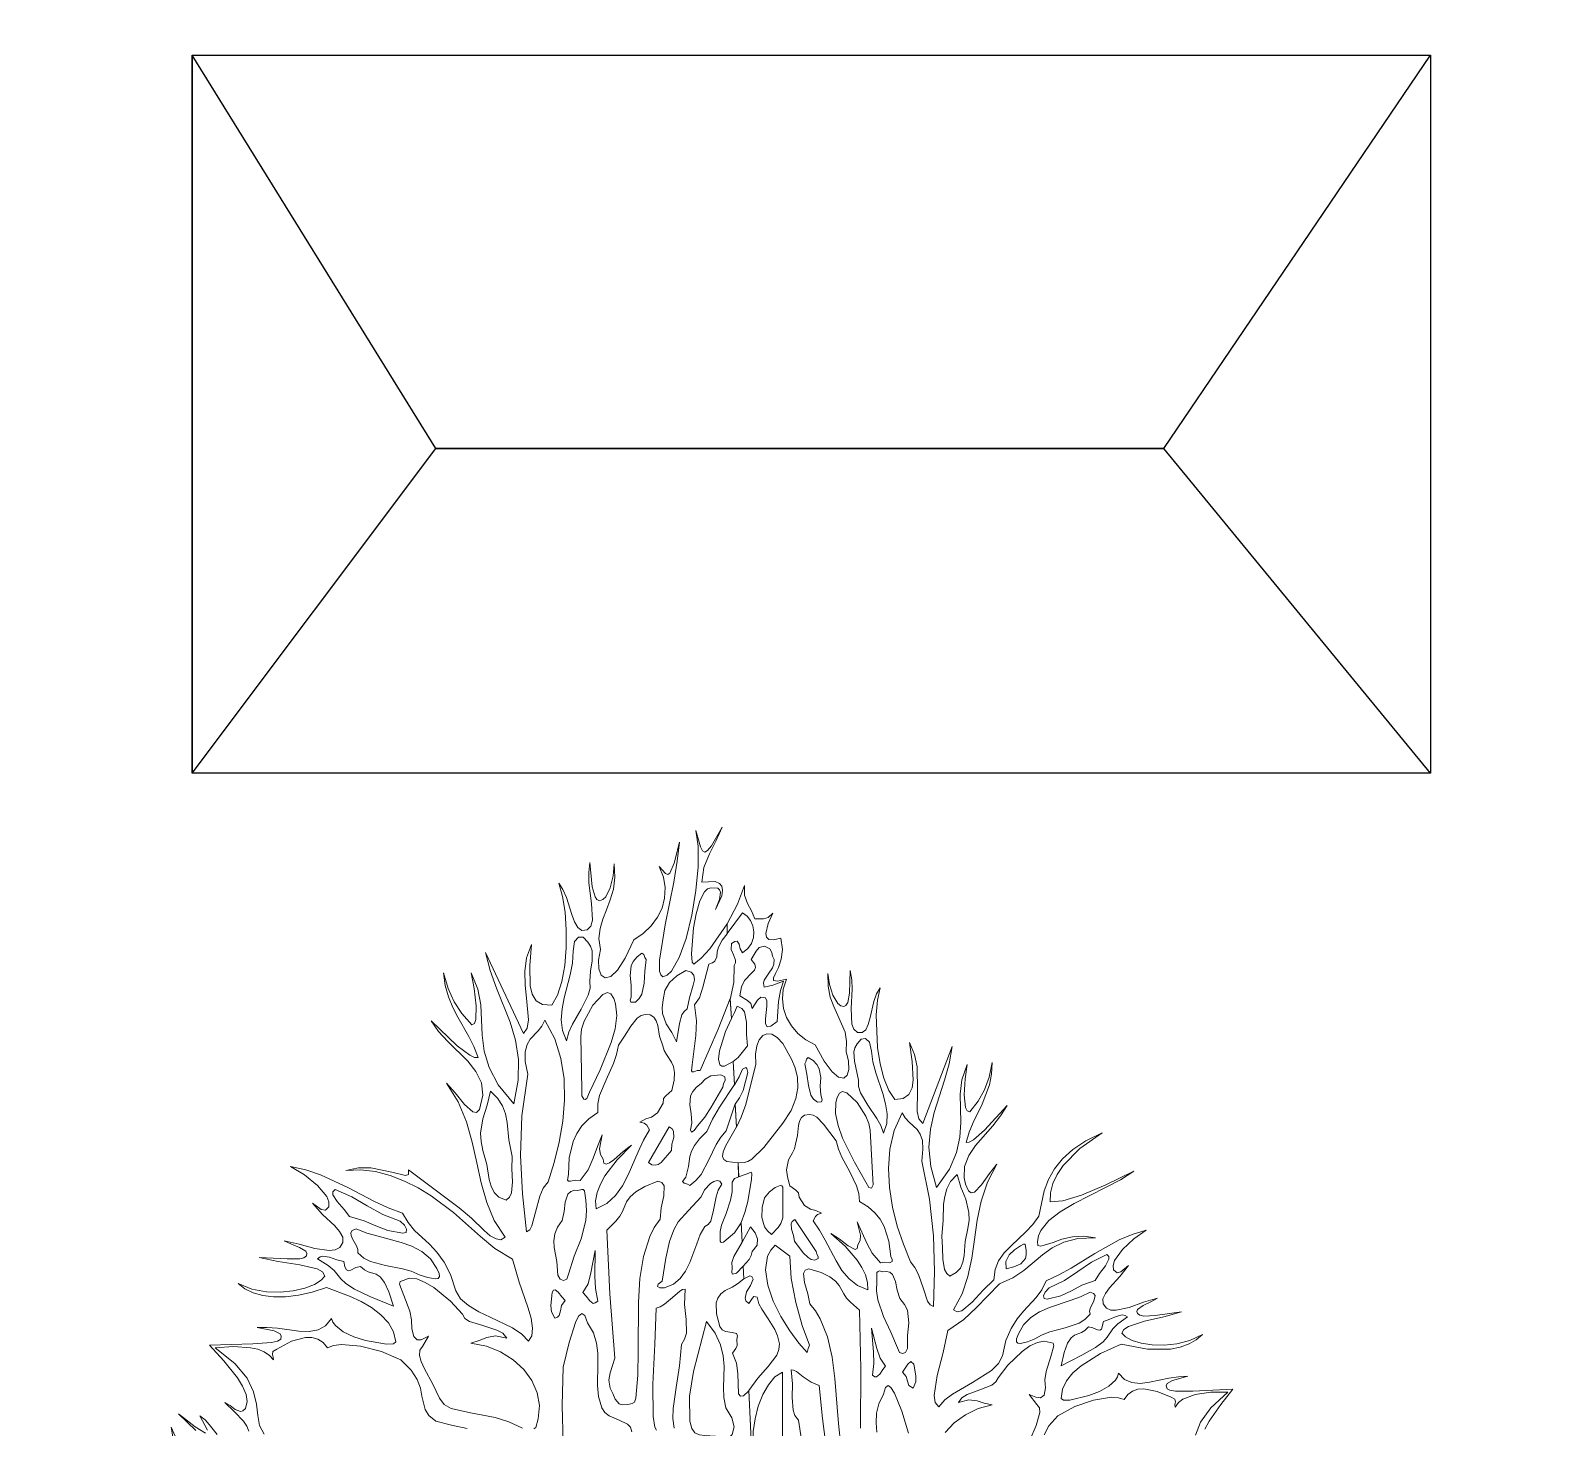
# Model space of a CAD drawing. Header units: inches. Extents: x -340059099 to 1458168, y 1119167 to 1294232938.
# Drawn here: x 468895.7 to 469243, y 2617127.1 to 2617446.2 of the extents above; entities that cross this region are included whole.
import ezdxf

# ---------------------------------------------------------------- set-up
doc = ezdxf.new("R2010")
doc.units = ezdxf.units.IN
doc.header["$MEASUREMENT"] = 0
doc.layers.add('Text', color=7, linetype='Continuous')
doc.layers.add('TREE', color=3, linetype='Continuous', lineweight=15)

# ---------------------------------------------------------------- blocks, each defined once
blk = doc.blocks.new('tree2')
at = {"layer": 'TREE'}
for points in [[(5207.2322, 5947.9351), (5207.2258, 5948.0727), (5207.2184, 5948.0656), (5207.2144, 5948.0653), (5207.2113, 5948.0684), (5207.2104, 5948.0967), (5207.2088, 5948.1109), (5207.203, 5948.1248), (5207.2076, 5948.1312), (5207.2095, 5948.1355), (5207.2091, 5948.1439), (5207.2101, 5948.1491), (5207.2088, 5948.1522), (5207.2024, 5948.1537), (5207.1934, 5948.1549), (5207.1888, 5948.1574), (5207.1854, 5948.162), (5207.1808, 5948.1796), (5207.1805, 5948.1947), (5207.1827, 5948.2014), (5207.187, 5948.2073), (5207.1931, 5948.2122), (5207.2024, 5948.2165), (5207.2101, 5948.2215), (5207.2187, 5948.2282), (5207.2178, 5948.2461), (5207.2088, 5948.2362), (5207.2033, 5948.235), (5207.2021, 5948.2372), (5207.2027, 5948.2436), (5207.2021, 5948.251), (5207.2051, 5948.2593), (5207.2165, 5948.2793), (5207.215, 5948.3061), (5207.2058, 5948.2923), (5207.1941, 5948.2824), (5207.1904, 5948.2793), (5207.1873, 5948.2787), (5207.1857, 5948.2806), (5207.1861, 5948.2849), (5207.1861, 5948.2941), (5207.1876, 5948.3028), (5207.1941, 5948.3191), (5207.2005, 5948.3379), (5207.2024, 5948.3493), (5207.2024, 5948.3628), (5207.2061, 5948.368), (5207.2119, 5948.3702), (5207.211, 5948.3896), (5207.195, 5948.3914), (5207.191, 5948.3942), (5207.1891, 5948.3985), (5207.19, 5948.405), (5207.1937, 5948.4136), (5207.2085, 5948.4395), (5207.207, 5948.4718), (5207.1941, 5948.4339), (5207.1867, 5948.4253), (5207.1805, 5948.4151), (5207.17, 5948.3939), (5207.1593, 5948.3736), (5207.1522, 5948.365), (5207.1439, 5948.3582), (5207.1405, 5948.36), (5207.1359, 5948.3613), (5207.1337, 5948.3637), (5207.138, 5948.3696), (5207.142, 5948.3844), (5207.1439, 5948.3982), (5207.146, 5948.4059), (5207.15, 5948.4139), (5207.1571, 5948.4229), (5207.1676, 5948.4333), (5207.1753, 5948.4503), (5207.1851, 5948.4672), (5207.2061, 5948.4986), (5207.2042, 5948.5306), (5207.1919, 5948.5242), (5207.1882, 5948.5242), (5207.1854, 5948.526), (5207.1836, 5948.5337), (5207.1851, 5948.5454), (5207.1934, 5948.5725), (5207.2015, 5948.5904), (5207.1999, 5948.6184), (5207.1833, 5948.5756), (5207.158, 5948.518), (5207.154, 5948.518), (5207.1494, 5948.5162), (5207.1472, 5948.5162), (5207.146, 5948.5174), (5207.1469, 5948.5257), (5207.1519, 5948.5667), (5207.1531, 5948.5873), (5207.1503, 5948.6092), (5207.1571, 5948.6193), (5207.1617, 5948.6341), (5207.1703, 5948.6661), (5207.1753, 5948.6677), (5207.1787, 5948.6701), (5207.1814, 5948.676), (5207.1817, 5948.6831), (5207.1836, 5948.6895), (5207.1888, 5948.6991), (5207.1959, 5948.7083), (5207.1956, 5948.7222), (5207.1716, 5948.6871), (5207.1596, 5948.6741), (5207.1491, 5948.6658), (5207.1469, 5948.6689), (5207.146, 5948.6803), (5207.1488, 5948.7163), (5207.1525, 5948.736), (5207.1577, 5948.7539), (5207.1642, 5948.7665), (5207.1682, 5948.7705), (5207.1728, 5948.772), (5207.1827, 5948.7717), (5207.1851, 5948.7693), (5207.1864, 5948.7659), (5207.1848, 5948.7557), (5207.1796, 5948.7419), (5207.1882, 5948.761), (5207.1894, 5948.7684), (5207.1882, 5948.7742), (5207.1848, 5948.7782), (5207.179, 5948.7807), (5207.1605, 5948.7798), (5207.1633, 5948.8004), (5207.171, 5948.8192), (5207.1802, 5948.8379), (5207.1888, 5948.8567), (5207.1737, 5948.8306), (5207.1685, 5948.8241), (5207.1648, 5948.8216), (5207.1614, 5948.8235), (5207.1586, 5948.829), (5207.1519, 5948.8518), (5207.1553, 5948.8302), (5207.1553, 5948.8013), (5207.1522, 5948.7684), (5207.1466, 5948.7342), (5207.1386, 5948.7018), (5207.1291, 5948.675), (5207.118, 5948.656), (5207.1122, 5948.6504), (5207.1063, 5948.6483), (5207.1035, 5948.651), (5207.1017, 5948.656), (5207.1017, 5948.6717), (5207.1094, 5948.7206), (5207.1214, 5948.7801), (5207.1263, 5948.8093), (5207.1294, 5948.8355), (5207.1217, 5948.8065), (5207.1158, 5948.7927), (5207.1131, 5948.7908), (5207.11, 5948.7921), (5207.1011, 5948.8016), (5207.1069, 5948.7871), (5207.1094, 5948.7724), (5207.1085, 5948.7579), (5207.1051, 5948.744), (5207.0986, 5948.7311), (5207.0897, 5948.7191), (5207.0786, 5948.7086), (5207.0657, 5948.7), (5207.0536, 5948.6744), (5207.0429, 5948.6575), (5207.0336, 5948.6489), (5207.0259, 5948.6467), (5207.0204, 5948.6507), (5207.0173, 5948.6593), (5207.0167, 5948.6717), (5207.0195, 5948.6864), (5207.0173, 5948.7015), (5207.0188, 5948.7154), (5207.0225, 5948.7286), (5207.0278, 5948.7416), (5207.033, 5948.7554), (5207.0373, 5948.7702), (5207.0395, 5948.7868), (5207.0386, 5948.8056), (5207.037, 5948.7887), (5207.033, 5948.772), (5207.0268, 5948.7594), (5207.0228, 5948.7557), (5207.0182, 5948.7542), (5207.0145, 5948.7557), (5207.0118, 5948.7597), (5207.0078, 5948.7733), (5207.0047, 5948.8072), (5207.0031, 5948.7936), (5207.0034, 5948.7791), (5207.0068, 5948.7505), (5207.0081, 5948.7271), (5207.0059, 5948.7188), (5207.0007, 5948.7135), (5206.9933, 5948.7129), (5206.9877, 5948.7169), (5206.9834, 5948.7246), (5206.9797, 5948.7351), (5206.972, 5948.7588), (5206.9671, 5948.7696), (5206.9613, 5948.7785), (5206.9665, 5948.76), (5206.9702, 5948.7382), (5206.9717, 5948.7138), (5206.9717, 5948.6886), (5206.9696, 5948.6643), (5206.9656, 5948.6418), (5206.9597, 5948.623), (5206.9517, 5948.6088), (5206.9388, 5948.6098), (5206.9298, 5948.615), (5206.9243, 5948.6242), (5206.9215, 5948.6359), (5206.9212, 5948.6643), (5206.9234, 5948.6932), (5206.9166, 5948.6747), (5206.9141, 5948.6556), (5206.9144, 5948.6369), (5206.9163, 5948.6187), (5206.9191, 5948.5885), (5206.9175, 5948.5771), (5206.9123, 5948.5697), (5206.8596, 5948.6821), (5206.8661, 5948.6569), (5206.8747, 5948.6326), (5206.8938, 5948.5851), (5206.9012, 5948.5602), (5206.9052, 5948.5334), (5206.9049, 5948.5045), (5206.8988, 5948.4718), (5206.8772, 5948.4983), (5206.8643, 5948.5223), (5206.8578, 5948.5451), (5206.855, 5948.567), (5206.8529, 5948.6095), (5206.8486, 5948.631), (5206.8393, 5948.6538), (5206.8436, 5948.6319), (5206.8464, 5948.6079), (5206.8461, 5948.5891), (5206.8439, 5948.5836), (5206.8405, 5948.5817), (5206.8267, 5948.5971), (5206.8156, 5948.6135), (5206.8073, 5948.6319), (5206.8011, 5948.6538), (5206.8033, 5948.6363), (5206.8079, 5948.6205), (5206.8138, 5948.6058), (5206.8208, 5948.5922), (5206.8362, 5948.5654), (5206.843, 5948.5513), (5206.8492, 5948.5362), (5206.8442, 5948.5362), (5206.8375, 5948.5392), (5206.8202, 5948.5525), (5206.7836, 5948.5873), (5206.794, 5948.5725), (5206.807, 5948.5583), (5206.8347, 5948.5309), (5206.8461, 5948.5165), (5206.8538, 5948.5008), (5206.8559, 5948.4835), (5206.8513, 5948.4638), (5206.847, 5948.4598), (5206.8418, 5948.4604), (5206.8301, 5948.4709), (5206.8174, 5948.4872), (5206.8051, 5948.5005), (5206.8215, 5948.4743), (5206.8329, 5948.4466), (5206.8408, 5948.4182), (5206.8473, 5948.3896), (5206.8535, 5948.3616), (5206.8612, 5948.3345), (5206.8716, 5948.3092), (5206.8867, 5948.2861), (5206.8809, 5948.2827), (5206.8741, 5948.284), (5206.8661, 5948.2883), (5206.8578, 5948.2954), (5206.8399, 5948.3126), (5206.823, 5948.3268), (5206.7525, 5948.3797), (5206.7525, 5948.3736), (5206.7482, 5948.372), (5206.7291, 5948.3767), (5206.6998, 5948.3828), (5206.6826, 5948.3828), (5206.665, 5948.3788), (5206.6857, 5948.3801), (5206.7063, 5948.3776), (5206.7269, 5948.372), (5206.7466, 5948.3643), (5206.7657, 5948.3548), (5206.7836, 5948.3437), (5206.8147, 5948.3206), (5206.8523, 5948.2871), (5206.8723, 5948.2707), (5206.8972, 5948.2556), (5206.9064, 5948.2236), (5206.9185, 5948.1891), (5206.9228, 5948.1734), (5206.9249, 5948.1596), (5206.924, 5948.1488), (5206.9191, 5948.1417), (5206.9098, 5948.1513), (5206.8969, 5948.1599), (5206.8658, 5948.175), (5206.8501, 5948.1823), (5206.8359, 5948.191), (5206.8248, 5948.2005), (5206.8181, 5948.2116), (5206.8107, 5948.2341), (5206.8021, 5948.2516), (5206.7919, 5948.2652), (5206.7814, 5948.2763), (5206.7605, 5948.2957), (5206.7516, 5948.3065), (5206.7439, 5948.3194), (5206.7238, 5948.3268), (5206.7051, 5948.3357), (5206.6678, 5948.3551), (5206.6299, 5948.373), (5206.6096, 5948.3797), (5206.5883, 5948.3847), (5206.6074, 5948.3727), (5206.6256, 5948.3582), (5206.6385, 5948.3428), (5206.6416, 5948.3354), (5206.6416, 5948.3286), (5206.6367, 5948.3237), (5206.6308, 5948.3246), (5206.6185, 5948.3336), (5206.6327, 5948.3178), (5206.6496, 5948.3018), (5206.6564, 5948.2941), (5206.6607, 5948.2864), (5206.661, 5948.279), (5206.6567, 5948.272), (5206.6502, 5948.2686), (5206.6419, 5948.2677), (5206.6219, 5948.2707), (5206.6, 5948.2766), (5206.5791, 5948.2812), (5206.5893, 5948.2763), (5206.6007, 5948.2717), (5206.6093, 5948.2667), (5206.6108, 5948.2637), (5206.6102, 5948.2603), (5206.6068, 5948.2575), (5206.601, 5948.2559), (5206.5837, 5948.2559), (5206.5443, 5948.2578), (5206.5711, 5948.2526), (5206.601, 5948.2479), (5206.6253, 5948.2421), (5206.6327, 5948.2378), (5206.6358, 5948.2322), (5206.6308, 5948.2264), (5206.6213, 5948.2205), (5206.6081, 5948.2153), (5206.592, 5948.2116), (5206.5739, 5948.2098), (5206.5545, 5948.2104), (5206.5345, 5948.2141), (5206.5151, 5948.2218), (5206.5246, 5948.2144), (5206.5363, 5948.2088), (5206.5496, 5948.2051), (5206.5646, 5948.2033), (5206.5813, 5948.2033), (5206.5991, 5948.2054), (5206.6182, 5948.2098), (5206.6382, 5948.2162), (5206.6703, 5948.2042), (5206.6863, 5948.1968), (5206.701, 5948.1882), (5206.714, 5948.1783), (5206.7245, 5948.1673), (5206.7315, 5948.1546), (5206.7346, 5948.1405), (5206.7312, 5948.138), (5206.7217, 5948.1374), (5206.6924, 5948.1423), (5206.6761, 5948.1476), (5206.6616, 5948.1546), (5206.6505, 5948.1633), (5206.6472, 5948.1679), (5206.6453, 5948.1731), (5206.637, 5948.1629), (5206.6265, 5948.1574), (5206.6139, 5948.1552), (5206.5997, 5948.1556), (5206.5699, 5948.1596), (5206.5554, 5948.1608), (5206.5418, 5948.1605), (5206.5653, 5948.1559), (5206.5736, 5948.1519), (5206.5751, 5948.1485), (5206.5745, 5948.1442), (5206.5702, 5948.1414), (5206.5619, 5948.1395), (5206.5357, 5948.1377), (5206.4756, 5948.1358), (5206.4953, 5948.114), (5206.5144, 5948.0906), (5206.5215, 5948.0789), (5206.5265, 5948.0675), (5206.528, 5948.0576), (5206.5255, 5948.0481), (5206.5218, 5948.0447), (5206.5184, 5948.0438), (5206.5111, 5948.0466), (5206.504, 5948.0521), (5206.4966, 5948.0561), (5206.5101, 5948.0432), (5206.5228, 5948.0302), (5206.5274, 5948.0235), (5206.5301, 5948.0164)], [(5206.4861, 5948.0118), (5206.475, 5948.0256), (5206.4692, 5948.0324), (5206.4618, 5948.0376), (5206.4726, 5948.0176)], [(5206.4698, 5948.0136), (5206.4556, 5948.0225), (5206.4322, 5948.0407), (5206.4562, 5948.0173)], [(5206.4316, 5948.0004), (5206.4221, 5948.0222), (5206.4242, 5948.0084)], [(5207.8604, 5948.0192), (5207.8663, 5948.0305), (5207.8823, 5948.0533), (5207.8992, 5948.0746), (5207.8435, 5948.0721), (5207.8195, 5948.0721), (5207.8115, 5948.0733), (5207.8078, 5948.0755), (5207.8065, 5948.0795), (5207.8078, 5948.0826), (5207.8152, 5948.0869), (5207.8364, 5948.0927), (5207.8238, 5948.0921), (5207.8102, 5948.09), (5207.7831, 5948.0844), (5207.7702, 5948.0829), (5207.7585, 5948.0841), (5207.7483, 5948.0884), (5207.7403, 5948.0971), (5207.7388, 5948.0921), (5207.736, 5948.0875), (5207.7265, 5948.0789), (5207.7135, 5948.0718), (5207.6991, 5948.0659), (5207.6723, 5948.0595), (5207.6634, 5948.0595), (5207.6603, 5948.0617), (5207.6621, 5948.0746), (5207.6677, 5948.0866), (5207.6766, 5948.0977), (5207.688, 5948.1075), (5207.7151, 5948.1245), (5207.744, 5948.1374), (5207.7804, 5948.1303), (5207.8124, 5948.1306), (5207.8259, 5948.1334), (5207.8383, 5948.1377), (5207.8484, 5948.1436), (5207.857, 5948.1509), (5207.8395, 5948.1426), (5207.8213, 5948.1377), (5207.8035, 5948.1358), (5207.7868, 5948.1365), (5207.7717, 5948.1389), (5207.7591, 5948.1426), (5207.7499, 5948.1476), (5207.745, 5948.1525), (5207.7474, 5948.1577), (5207.7539, 5948.162), (5207.7761, 5948.1694), (5207.8032, 5948.1756), (5207.8278, 5948.1823), (5207.7911, 5948.1774), (5207.7754, 5948.1765), (5207.7699, 5948.1777), (5207.7668, 5948.1799), (5207.7656, 5948.183), (5207.7668, 5948.1857), (5207.7745, 5948.1913), (5207.785, 5948.1962), (5207.7942, 5948.2014), (5207.7748, 5948.1956), (5207.7551, 5948.1885), (5207.737, 5948.1845), (5207.7296, 5948.1848), (5207.7234, 5948.1876), (5207.7188, 5948.1937), (5207.7185, 5948.2005), (5207.7219, 5948.2079), (5207.7277, 5948.2156), (5207.7422, 5948.2313), (5207.7542, 5948.2467), (5207.7434, 5948.2378), (5207.7382, 5948.2365), (5207.7333, 5948.2406), (5207.7326, 5948.247), (5207.7348, 5948.2538), (5207.7456, 5948.2689), (5207.7613, 5948.2837), (5207.7785, 5948.296), (5207.7591, 5948.2901), (5207.741, 5948.2824), (5207.7071, 5948.2633), (5207.6741, 5948.243), (5207.6572, 5948.2338), (5207.6396, 5948.2255), (5207.6335, 5948.2128), (5207.6258, 5948.2024), (5207.6079, 5948.1833), (5207.599, 5948.1725), (5207.5907, 5948.1593), (5207.5836, 5948.1426), (5207.5787, 5948.1214), (5207.5731, 5948.1106), (5207.5636, 5948.1008), (5207.5371, 5948.0841), (5207.5094, 5948.0681), (5207.4983, 5948.0598), (5207.4903, 5948.0503), (5207.4851, 5948.0564), (5207.4835, 5948.0659), (5207.4878, 5948.0937), (5207.4964, 5948.126), (5207.5029, 5948.1562), (5207.5248, 5948.1716), (5207.542, 5948.1879), (5207.5747, 5948.2215), (5207.5931, 5948.2298), (5207.6085, 5948.2399), (5207.6344, 5948.2615), (5207.648, 5948.2713), (5207.664, 5948.2793), (5207.6834, 5948.2843), (5207.7083, 5948.2852), (5207.6917, 5948.2877), (5207.676, 5948.2867), (5207.6615, 5948.2834), (5207.6492, 5948.279), (5207.6319, 5948.2735), (5207.6279, 5948.2747), (5207.6276, 5948.2803), (5207.6289, 5948.2883), (5207.6319, 5948.2957), (5207.643, 5948.3092), (5207.659, 5948.3215), (5207.6784, 5948.3332), (5207.7219, 5948.3551), (5207.7428, 5948.3662), (5207.7613, 5948.3779), (5207.7225, 5948.3588), (5207.6889, 5948.3446), (5207.6627, 5948.3366), (5207.6452, 5948.3354), (5207.6455, 5948.348), (5207.6486, 5948.361), (5207.6547, 5948.3736), (5207.663, 5948.3859), (5207.6864, 5948.4096), (5207.7172, 5948.4312), (5207.6948, 5948.4201), (5207.6766, 5948.4081), (5207.6621, 5948.3951), (5207.651, 5948.3813), (5207.6427, 5948.3665), (5207.6366, 5948.3505), (5207.6292, 5948.3154), (5207.6209, 5948.304), (5207.6113, 5948.2935), (5207.5907, 5948.2744), (5207.5811, 5948.2643), (5207.5734, 5948.2535), (5207.5685, 5948.2412), (5207.5667, 5948.227), (5207.5519, 5948.2125), (5207.5365, 5948.1956), (5207.5223, 5948.1836), (5207.5158, 5948.1823), (5207.5106, 5948.1851), (5207.5226, 5948.2073), (5207.5306, 5948.2313), (5207.5359, 5948.2569), (5207.5396, 5948.283), (5207.5436, 5948.3098), (5207.5491, 5948.3363), (5207.5577, 5948.3625), (5207.571, 5948.3877), (5207.5605, 5948.3748), (5207.5497, 5948.3591), (5207.5399, 5948.3486), (5207.5353, 5948.3477), (5207.5313, 5948.3508), (5207.5272, 5948.36), (5207.5254, 5948.3686), (5207.526, 5948.3847), (5207.5319, 5948.3998), (5207.5414, 5948.4139), (5207.5651, 5948.441), (5207.5762, 5948.4549), (5207.5851, 5948.4693), (5207.5537, 5948.4349), (5207.5386, 5948.4216), (5207.5325, 5948.4182), (5207.5282, 5948.4179), (5207.5325, 5948.4321), (5207.538, 5948.4456), (5207.5503, 5948.4712), (5207.5605, 5948.498), (5207.5636, 5948.5128), (5207.5645, 5948.5291), (5207.5602, 5948.5088), (5207.5537, 5948.4912), (5207.5448, 5948.4755), (5207.5331, 5948.4604), (5207.5294, 5948.462), (5207.5272, 5948.4666), (5207.5254, 5948.4841), (5207.5266, 5948.5063), (5207.5294, 5948.5266), (5207.5223, 5948.5051), (5207.5199, 5948.485), (5207.5208, 5948.4456), (5207.5195, 5948.4253), (5207.5149, 5948.4041), (5207.5048, 5948.3807), (5207.4869, 5948.3551), (5207.4789, 5948.3847), (5207.4764, 5948.4115), (5207.4786, 5948.4364), (5207.4838, 5948.4598), (5207.498, 5948.5048), (5207.5045, 5948.5275), (5207.5088, 5948.5513), (5207.4678, 5948.4444), (5207.4623, 5948.4509), (5207.4601, 5948.461), (5207.4607, 5948.4894), (5207.4601, 5948.5232), (5207.4564, 5948.5405), (5207.4493, 5948.5571), (5207.453, 5948.5306), (5207.4546, 5948.5045), (5207.453, 5948.4937), (5207.4484, 5948.4847), (5207.4407, 5948.4792), (5207.429, 5948.4777), (5207.4207, 5948.49), (5207.4136, 5948.5072), (5207.4084, 5948.5275), (5207.405, 5948.55), (5207.4031, 5948.5956), (5207.4047, 5948.6159), (5207.4084, 5948.6332), (5207.4035, 5948.6245), (5207.3998, 5948.6141), (5207.3945, 5948.5919), (5207.3918, 5948.582), (5207.3884, 5948.5747), (5207.3834, 5948.5707), (5207.377, 5948.571), (5207.3717, 5948.5753), (5207.369, 5948.5827), (5207.3684, 5948.6045), (5207.3696, 5948.631), (5207.369, 5948.6443), (5207.3668, 5948.6569), (5207.3659, 5948.6255), (5207.3634, 5948.6125), (5207.361, 5948.6085), (5207.3579, 5948.607), (5207.3536, 5948.6082), (5207.3496, 5948.6113), (5207.3428, 5948.6227), (5207.3382, 5948.6375), (5207.3357, 5948.6529), (5207.336, 5948.6353), (5207.3391, 5948.6202), (5207.344, 5948.607), (5207.3496, 5948.5947), (5207.3597, 5948.5713), (5207.3619, 5948.5586), (5207.3613, 5948.5445), (5207.3647, 5948.5309), (5207.365, 5948.5195), (5207.3628, 5948.5115), (5207.3579, 5948.5075), (5207.3508, 5948.5088), (5207.3416, 5948.5162), (5207.3305, 5948.5309), (5207.3179, 5948.5537), (5207.3049, 5948.5608), (5207.2941, 5948.5697), (5207.2852, 5948.5802), (5207.2784, 5948.5916), (5207.2741, 5948.6042), (5207.2726, 5948.6175), (5207.2738, 5948.631), (5207.2781, 5948.6449), (5207.2658, 5948.6424), (5207.2603, 5948.643), (5207.26, 5948.6467), (5207.2627, 5948.6529), (5207.267, 5948.6615), (5207.2707, 5948.6729), (5207.2726, 5948.6864), (5207.2704, 5948.7021), (5207.2603, 5948.6997), (5207.2538, 5948.7003), (5207.2504, 5948.7034), (5207.2495, 5948.7086), (5207.2526, 5948.7225), (5207.259, 5948.7369), (5207.2526, 5948.7308), (5207.2464, 5948.7292), (5207.2341, 5948.7289), (5207.2295, 5948.74), (5207.2239, 5948.7505), (5207.2199, 5948.7619), (5207.2196, 5948.7754), (5207.2101, 5948.7496), (5207.1956, 5948.7222), (5207.1959, 5948.7086), (5207.2172, 5948.7373), (5207.2233, 5948.7326), (5207.2282, 5948.7265), (5207.2316, 5948.7191), (5207.2329, 5948.7111), (5207.2322, 5948.7028), (5207.2295, 5948.6948), (5207.2245, 5948.6877), (5207.2172, 5948.6818), (5207.2138, 5948.6871), (5207.2122, 5948.6938), (5207.2095, 5948.6981), (5207.2064, 5948.6975), (5207.2018, 5948.6948), (5207.2011, 5948.6864), (5207.2045, 5948.6787), (5207.2073, 5948.6717), (5207.2073, 5948.668), (5207.2055, 5948.664), (5207.2051, 5948.6406), (5207.1999, 5948.6169), (5207.2015, 5948.5904), (5207.2058, 5948.5987), (5207.2095, 5948.6073), (5207.2159, 5948.6045), (5207.2199, 5948.5996), (5207.2227, 5948.5851), (5207.2224, 5948.5682), (5207.2239, 5948.5525), (5207.211, 5948.5362), (5207.2042, 5948.5306), (5207.2061, 5948.4983), (5207.2125, 5948.5091), (5207.2168, 5948.5199), (5207.2215, 5948.5223), (5207.223, 5948.5208), (5207.2245, 5948.5152), (5207.2178, 5948.49), (5207.2128, 5948.4798), (5207.207, 5948.4712), (5207.2085, 5948.4392), (5207.215, 5948.453), (5207.2215, 5948.4709), (5207.2356, 5948.5269), (5207.2353, 5948.5408), (5207.2369, 5948.5522), (5207.2402, 5948.5608), (5207.2452, 5948.5667), (5207.251, 5948.5691), (5207.2578, 5948.5685), (5207.2652, 5948.5639), (5207.2732, 5948.5556), (5207.2852, 5948.534), (5207.2901, 5948.5217), (5207.2935, 5948.5081), (5207.2941, 5948.494), (5207.2914, 5948.4789), (5207.2846, 5948.4626), (5207.2732, 5948.445), (5207.2467, 5948.4108), (5207.2301, 5948.3948), (5207.2242, 5948.3914), (5207.2193, 5948.3899), (5207.211, 5948.3896), (5207.2116, 5948.3702), (5207.2233, 5948.3745), (5207.2289, 5948.3767), (5207.2301, 5948.3742), (5207.2295, 5948.3668), (5207.2245, 5948.3357), (5207.2202, 5948.3206), (5207.215, 5948.3068), (5207.2165, 5948.2793), (5207.2282, 5948.3006), (5207.2344, 5948.2923), (5207.2381, 5948.2837), (5207.2372, 5948.275), (5207.2304, 5948.2661), (5207.2292, 5948.2609), (5207.2264, 5948.2553), (5207.2178, 5948.2461), (5207.2187, 5948.2282), (5207.227, 5948.2325), (5207.2301, 5948.2316), (5207.2319, 5948.2276), (5207.2282, 5948.219), (5207.2227, 5948.2101), (5207.2205, 5948.2014), (5207.2218, 5948.1978), (5207.2258, 5948.1941), (5207.2304, 5948.2011), (5207.2329, 5948.2036), (5207.2375, 5948.2027), (5207.2399, 5948.1937), (5207.2439, 5948.186), (5207.2529, 5948.1725), (5207.2621, 5948.1577), (5207.2658, 5948.1488), (5207.2686, 5948.1377), (5207.2677, 5948.13), (5207.2646, 5948.1223), (5207.2529, 5948.1063), (5207.2384, 5948.09), (5207.2258, 5948.073), (5207.2322, 5947.9348)], [(5207.6366, 5948.0111), (5207.6433, 5948.0238), (5207.6557, 5948.0379), (5207.6794, 5948.0506), (5207.7055, 5948.0595), (5207.7302, 5948.0635), (5207.74, 5948.0629), (5207.748, 5948.0604), (5207.7533, 5948.0672), (5207.7597, 5948.0721), (5207.7671, 5948.0746), (5207.7754, 5948.0755), (5207.7939, 5948.0718), (5207.8133, 5948.0635), (5207.8185, 5948.061), (5207.8195, 5948.0573), (5207.8185, 5948.0536), (5207.8189, 5948.05), (5207.8235, 5948.0561), (5207.8296, 5948.061), (5207.8469, 5948.0675), (5207.8684, 5948.0706), (5207.8921, 5948.0706), (5207.8684, 5948.049), (5207.8543, 5948.029), (5207.8472, 5948.0108)], [(5206.9723, 5948.5593), (5206.9665, 5948.5737), (5206.9646, 5948.5885), (5206.9659, 5948.6036), (5206.969, 5948.619), (5206.977, 5948.651), (5206.9803, 5948.6674), (5206.9816, 5948.684), (5206.9834, 5948.6975), (5206.9887, 5948.7037), (5206.9954, 5948.7034), (5207.0019, 5948.6966), (5207.0056, 5948.6911), (5207.0078, 5948.6846), (5207.0078, 5948.6707), (5207.0056, 5948.6563), (5207.0044, 5948.6421), (5207.005, 5948.6326), (5207.0025, 5948.623), (5206.9927, 5948.6033), (5206.9803, 5948.5824), (5206.9754, 5948.5713), (5206.9723, 5948.5593)], [(5207.0681, 5948.6132), (5207.0616, 5948.6132), (5207.0607, 5948.6159), (5207.062, 5948.6202), (5207.062, 5948.6239), (5207.062, 5948.6369), (5207.0607, 5948.6501), (5207.062, 5948.6634), (5207.065, 5948.6698), (5207.0706, 5948.6763), (5207.077, 5948.6812), (5207.0798, 5948.6794), (5207.081, 5948.6754), (5207.0832, 5948.6723), (5207.081, 5948.6563), (5207.0801, 5948.6393), (5207.077, 5948.6242), (5207.0733, 5948.6181), (5207.0681, 5948.6132)], [(5207.2135, 5948.6218), (5207.2156, 5948.6344), (5207.2199, 5948.6433), (5207.2298, 5948.6541), (5207.2338, 5948.6578), (5207.2353, 5948.6615), (5207.2341, 5948.6661), (5207.2289, 5948.6723), (5207.2359, 5948.684), (5207.2402, 5948.6889), (5207.2476, 5948.6911), (5207.255, 5948.6871), (5207.2578, 5948.6821), (5207.2587, 5948.6772), (5207.2609, 5948.6723), (5207.2606, 5948.6661), (5207.2587, 5948.6606), (5207.2526, 5948.652), (5207.247, 5948.6436), (5207.2461, 5948.6393), (5207.247, 5948.6341), (5207.2593, 5948.6369), (5207.2741, 5948.6421), (5207.2698, 5948.6292), (5207.2673, 5948.6141), (5207.2652, 5948.5861), (5207.2563, 5948.5796), (5207.2513, 5948.579), (5207.2492, 5948.583), (5207.2489, 5948.5901), (5207.2507, 5948.6076), (5207.2507, 5948.615), (5207.2492, 5948.6193), (5207.2427, 5948.6199), (5207.2381, 5948.6159), (5207.2304, 5948.6045), (5207.2286, 5948.6113), (5207.2239, 5948.6153), (5207.2135, 5948.6218)], [(5207.1251, 5948.5577), (5207.1186, 5948.571), (5207.1109, 5948.583), (5207.1057, 5948.5971), (5207.1051, 5948.6058), (5207.1066, 5948.6162), (5207.1088, 5948.6292), (5207.1155, 5948.6403), (5207.1257, 5948.6498), (5207.1383, 5948.6569), (5207.1457, 5948.655), (5207.1491, 5948.6507), (5207.15, 5948.6443), (5207.1485, 5948.6366), (5207.1432, 5948.6193), (5207.1402, 5948.6039), (5207.1359, 5948.6002), (5207.1328, 5948.5956), (5207.1294, 5948.5836), (5207.1251, 5948.5577)], [(5206.9936, 5948.4918), (5206.9921, 5948.5654), (5206.993, 5948.5756), (5206.9967, 5948.5867), (5207.0087, 5948.6088), (5207.0228, 5948.6239), (5207.029, 5948.6267), (5207.0339, 5948.6245), (5207.0379, 5948.6181), (5207.0404, 5948.6107), (5207.0422, 5948.5944), (5207.0398, 5948.5759), (5207.0342, 5948.5568), (5207.0188, 5948.5189), (5207.0041, 5948.4878), (5207.0004, 5948.4792), (5206.9982, 5948.4777), (5206.9961, 5948.478), (5206.9933, 5948.4826), (5206.9936, 5948.4918)], [(5206.9751, 5948.3733), (5206.976, 5948.3964), (5206.9813, 5948.4195), (5206.9865, 5948.4306), (5206.9936, 5948.441), (5207.0031, 5948.4509), (5207.0155, 5948.4598), (5207.0158, 5948.4718), (5207.0182, 5948.4832), (5207.0272, 5948.5051), (5207.0376, 5948.5279), (5207.0416, 5948.5402), (5207.0444, 5948.5534), (5207.053, 5948.566), (5207.0616, 5948.5796), (5207.0706, 5948.591), (5207.0758, 5948.5944), (5207.0817, 5948.5959), (5207.0887, 5948.5953), (5207.0937, 5948.5922), (5207.0971, 5948.587), (5207.0992, 5948.5805), (5207.1017, 5948.5657), (5207.106, 5948.5525), (5207.1081, 5948.5457), (5207.1112, 5948.5402), (5207.1183, 5948.5297), (5207.1208, 5948.5235), (5207.1223, 5948.5152), (5207.1217, 5948.5045), (5207.1189, 5948.4903), (5207.1103, 5948.4829), (5207.1069, 5948.4789), (5207.1066, 5948.4727), (5207.0989, 5948.4592), (5207.0906, 5948.4533), (5207.0823, 5948.4506), (5207.074, 5948.4463), (5207.0804, 5948.4447), (5207.0838, 5948.4419), (5207.0878, 5948.4355), (5207.0792, 5948.421), (5207.0718, 5948.405), (5207.058, 5948.3727), (5207.0499, 5948.3576), (5207.0401, 5948.3443), (5207.0281, 5948.3332), (5207.0133, 5948.3255), (5207.0127, 5948.3369), (5207.0148, 5948.3483), (5207.0192, 5948.36), (5207.0256, 5948.3717), (5207.0426, 5948.3939), (5207.0626, 5948.4142), (5207.0509, 5948.4053), (5207.0379, 5948.3939), (5207.0321, 5948.3896), (5207.0275, 5948.3877), (5207.0241, 5948.389), (5207.0232, 5948.3945), (5207.0192, 5948.401), (5207.0179, 5948.409), (5207.0216, 5948.4287), (5207.0152, 5948.4124), (5207.0093, 5948.3961), (5207.0022, 5948.3801), (5206.9911, 5948.365), (5206.985, 5948.3653), (5206.9779, 5948.364), (5206.9751, 5948.3643), (5206.9733, 5948.3656), (5206.9751, 5948.3733)], [(5206.9166, 5948.2935), (5206.9108, 5948.3465), (5206.9083, 5948.3998), (5206.9101, 5948.4552), (5206.9181, 5948.5131), (5206.9144, 5948.5306), (5206.9144, 5948.5442), (5206.9172, 5948.554), (5206.9215, 5948.5614), (5206.9326, 5948.5734), (5206.9379, 5948.5799), (5206.9419, 5948.5882), (5206.9557, 5948.5623), (5206.9643, 5948.5349), (5206.9687, 5948.5063), (5206.9693, 5948.4767), (5206.9668, 5948.4475), (5206.9619, 5948.4182), (5206.9548, 5948.3902), (5206.9465, 5948.3634), (5206.9397, 5948.3542), (5206.9351, 5948.3434), (5206.9289, 5948.3209), (5206.924, 5948.3021), (5206.9209, 5948.2963), (5206.9166, 5948.2935)], [(5207.4133, 5948.4309), (5207.4093, 5948.4416), (5207.4041, 5948.4515), (5207.3915, 5948.47), (5207.381, 5948.4872), (5207.3782, 5948.4958), (5207.3782, 5948.5048), (5207.373, 5948.5309), (5207.372, 5948.5436), (5207.3733, 5948.5494), (5207.3767, 5948.5549), (5207.3819, 5948.5617), (5207.3881, 5948.5627), (5207.3936, 5948.5574), (5207.3964, 5948.5451), (5207.3985, 5948.53), (5207.4025, 5948.5149), (5207.4124, 5948.486), (5207.4161, 5948.4718), (5207.4182, 5948.458), (5207.4176, 5948.4444), (5207.4133, 5948.4309)], [(5207.3215, 5948.474), (5207.316, 5948.478), (5207.3123, 5948.4835), (5207.3086, 5948.4974), (5207.3064, 5948.5128), (5207.3037, 5948.5272), (5207.3052, 5948.53), (5207.3061, 5948.534), (5207.3083, 5948.5359), (5207.3151, 5948.5319), (5207.3203, 5948.5263), (5207.3237, 5948.5205), (5207.3259, 5948.5084), (5207.3252, 5948.4961), (5207.3262, 5948.4841), (5207.3277, 5948.4771), (5207.3271, 5948.4743), (5207.3215, 5948.474)], [(5207.1463, 5948.4453), (5207.1457, 5948.4576), (5207.1439, 5948.4703), (5207.1448, 5948.4826), (5207.1479, 5948.4887), (5207.1531, 5948.4949), (5207.1596, 5948.5001), (5207.1651, 5948.506), (5207.1728, 5948.5106), (5207.1867, 5948.5121), (5207.1925, 5948.5091), (5207.1928, 5948.5045), (5207.1907, 5948.4995), (5207.1897, 5948.4949), (5207.1734, 5948.4669), (5207.1648, 5948.4533), (5207.1546, 5948.441), (5207.1497, 5948.4345), (5207.146, 5948.4324), (5207.1445, 5948.4355), (5207.1463, 5948.4453)], [(5206.888, 5948.3376), (5206.8781, 5948.3419), (5206.8716, 5948.3483), (5206.8673, 5948.357), (5206.8646, 5948.3665), (5206.8612, 5948.3874), (5206.8559, 5948.4068), (5206.8532, 5948.4195), (5206.8526, 5948.4309), (5206.8556, 5948.4509), (5206.8618, 5948.4697), (5206.8664, 5948.4894), (5206.8763, 5948.4795), (5206.883, 5948.4687), (5206.8873, 5948.4576), (5206.8895, 5948.4456), (5206.892, 5948.4216), (5206.8963, 5948.3982), (5206.896, 5948.3813), (5206.8969, 5948.3634), (5206.8954, 5948.3477), (5206.8926, 5948.3419), (5206.888, 5948.3376)], [(5207.3982, 5948.3671), (5207.3988, 5948.3588), (5207.3967, 5948.3545), (5207.3927, 5948.3551), (5207.3887, 5948.3628), (5207.373, 5948.3905), (5207.356, 5948.4241), (5207.3499, 5948.4416), (5207.3465, 5948.4583), (5207.3468, 5948.4734), (5207.3486, 5948.4804), (5207.352, 5948.4866), (5207.3563, 5948.4887), (5207.3622, 5948.4869), (5207.3764, 5948.4737), (5207.3887, 5948.4543), (5207.3927, 5948.4441), (5207.3945, 5948.4349), (5207.3982, 5948.3671)], [(5207.4232, 5948.2593), (5207.4253, 5948.255), (5207.4253, 5948.2526), (5207.4213, 5948.2507), (5207.4145, 5948.2513), (5207.409, 5948.2507), (5207.3976, 5948.264), (5207.3899, 5948.2781), (5207.3767, 5948.3074), (5207.381, 5948.2892), (5207.3807, 5948.2818), (5207.3776, 5948.2757), (5207.3767, 5948.2704), (5207.3739, 5948.2692), (5207.364, 5948.2741), (5207.3514, 5948.2837), (5207.34, 5948.2911), (5207.3597, 5948.2738), (5207.3767, 5948.2544), (5207.3831, 5948.2442), (5207.3881, 5948.2338), (5207.3908, 5948.2233), (5207.3915, 5948.2128), (5207.377, 5948.219), (5207.3653, 5948.2282), (5207.3554, 5948.2399), (5207.3471, 5948.2532), (5207.332, 5948.2821), (5207.324, 5948.296), (5207.3154, 5948.3089), (5207.3185, 5948.3151), (5207.3212, 5948.3178), (5207.3271, 5948.3197), (5207.3191, 5948.3231), (5207.3114, 5948.3252), (5207.3034, 5948.3302), (5207.2957, 5948.3419), (5207.2948, 5948.3477), (5207.2914, 5948.3514), (5207.283, 5948.3576), (5207.2794, 5948.3702), (5207.2781, 5948.3801), (5207.2809, 5948.3936), (5207.2864, 5948.4035), (5207.2892, 5948.409), (5207.2907, 5948.4155), (5207.2935, 5948.4278), (5207.2951, 5948.4416), (5207.2963, 5948.4478), (5207.2991, 5948.4527), (5207.3034, 5948.4561), (5207.3101, 5948.457), (5207.3154, 5948.4561), (5207.3203, 5948.4533), (5207.3295, 5948.4435), (5207.3474, 5948.4204), (5207.3508, 5948.4084), (5207.3554, 5948.3976), (5207.3662, 5948.3773), (5207.3757, 5948.3576), (5207.3788, 5948.3471), (5207.38, 5948.336), (5207.3918, 5948.3286), (5207.4013, 5948.3203), (5207.4087, 5948.3111), (5207.4142, 5948.3012), (5207.4207, 5948.2806), (5207.4232, 5948.2593)], [(5207.4826, 5948.1897), (5207.4783, 5948.1919), (5207.4746, 5948.1974), (5207.469, 5948.2144), (5207.462, 5948.2344), (5207.457, 5948.2439), (5207.4506, 5948.2519), (5207.441, 5948.2763), (5207.4324, 5948.3015), (5207.4259, 5948.328), (5207.4213, 5948.3551), (5207.4201, 5948.3819), (5207.4219, 5948.4087), (5207.4281, 5948.4345), (5207.4392, 5948.4592), (5207.4432, 5948.4521), (5207.4487, 5948.4463), (5207.4598, 5948.4361), (5207.4644, 5948.4296), (5207.4675, 5948.4207), (5207.4681, 5948.4087), (5207.4663, 5948.3921), (5207.4774, 5948.3391), (5207.4829, 5948.2883), (5207.4841, 5948.2387), (5207.4826, 5948.1897)], [(5207.086, 5948.3899), (5207.1152, 5948.4395), (5207.1192, 5948.437), (5207.1211, 5948.4336), (5207.1214, 5948.425), (5207.1189, 5948.4158), (5207.118, 5948.4068), (5207.1038, 5948.3902), (5207.0998, 5948.3874), (5207.0955, 5948.3862), (5207.0909, 5948.3868), (5207.086, 5948.3899)], [(5207.0327, 5948.0761), (5207.0308, 5948.0875), (5207.033, 5948.0977), (5207.0392, 5948.118), (5207.0324, 5948.2076), (5207.0281, 5948.296), (5207.0407, 5948.3086), (5207.0462, 5948.3154), (5207.0499, 5948.3221), (5207.0558, 5948.3354), (5207.0607, 5948.3425), (5207.0687, 5948.3493), (5207.081, 5948.3566), (5207.0992, 5948.364), (5207.1048, 5948.3622), (5207.1078, 5948.3576), (5207.1075, 5948.3437), (5207.1038, 5948.3268), (5207.1023, 5948.3111), (5207.0943, 5948.2997), (5207.0881, 5948.2871), (5207.0792, 5948.2593), (5207.0743, 5948.2288), (5207.0721, 5948.1959), (5207.0718, 5948.1278), (5207.0712, 5948.0943), (5207.0684, 5948.0623), (5207.0666, 5948.0567), (5207.0635, 5948.0549), (5207.0573, 5948.0533), (5207.0502, 5948.053), (5207.0453, 5948.0546), (5207.0398, 5948.0607), (5207.0367, 5948.0687), (5207.0327, 5948.0761)], [(5207.1085, 5948.2159), (5207.102, 5948.2156), (5207.0989, 5948.2175), (5207.0995, 5948.2208), (5207.1051, 5948.2252), (5207.1103, 5948.2569), (5207.1155, 5948.28), (5207.1214, 5948.2963), (5207.1275, 5948.3074), (5207.1417, 5948.3231), (5207.1593, 5948.3425), (5207.1639, 5948.352), (5207.1725, 5948.361), (5207.1771, 5948.3637), (5207.1817, 5948.365), (5207.1854, 5948.364), (5207.1882, 5948.36), (5207.1833, 5948.3517), (5207.1802, 5948.3425), (5207.1765, 5948.3237), (5207.1728, 5948.3086), (5207.1694, 5948.3037), (5207.1648, 5948.3012), (5207.1583, 5948.2898), (5207.1534, 5948.2769), (5207.1436, 5948.251), (5207.1377, 5948.239), (5207.1303, 5948.2288), (5207.1208, 5948.2208), (5207.1085, 5948.2159)], [(5207.5057, 5948.2322), (5207.5011, 5948.2359), (5207.498, 5948.2412), (5207.4958, 5948.2556), (5207.4955, 5948.272), (5207.4943, 5948.2874), (5207.4964, 5948.3095), (5207.4968, 5948.332), (5207.4983, 5948.3428), (5207.5014, 5948.3536), (5207.5066, 5948.3637), (5207.5155, 5948.3736), (5207.5208, 5948.356), (5207.5276, 5948.3391), (5207.5319, 5948.3206), (5207.5322, 5948.3101), (5207.5306, 5948.2981), (5207.5269, 5948.28), (5207.5254, 5948.2606), (5207.5235, 5948.2513), (5207.5202, 5948.2433), (5207.5143, 5948.2369), (5207.5057, 5948.2322)], [(5206.7445, 5948.2917), (5206.7235, 5948.2957), (5206.7069, 5948.3018), (5206.6906, 5948.3089), (5206.6703, 5948.3148), (5206.6626, 5948.3249), (5206.653, 5948.3357), (5206.6472, 5948.3452), (5206.6472, 5948.3493), (5206.6502, 5948.3526), (5206.6736, 5948.3425), (5206.6949, 5948.3299), (5206.7165, 5948.3178), (5206.7405, 5948.3083), (5206.7469, 5948.3028), (5206.7497, 5948.2972), (5206.7491, 5948.2929), (5206.7445, 5948.2917)], [(5206.9751, 5948.235), (5206.9727, 5948.2279), (5206.968, 5948.2258), (5206.9631, 5948.2276), (5206.96, 5948.2335), (5206.9585, 5948.2526), (5206.9551, 5948.2717), (5206.9545, 5948.2812), (5206.9557, 5948.2907), (5206.9594, 5948.3), (5206.9662, 5948.3095), (5206.969, 5948.3218), (5206.9705, 5948.3351), (5206.9742, 5948.3462), (5206.9782, 5948.3499), (5206.9837, 5948.3514), (5206.988, 5948.3511), (5206.9933, 5948.3526), (5206.9954, 5948.3523), (5206.9973, 5948.3505), (5206.9988, 5948.3379), (5207.0001, 5948.3231), (5206.9991, 5948.3095), (5206.9924, 5948.284), (5206.9828, 5948.26), (5206.9751, 5948.235)], [(5207.2729, 5948.3129), (5207.2704, 5948.3052), (5207.2664, 5948.2997), (5207.2575, 5948.2901), (5207.2516, 5948.2951), (5207.2476, 5948.3006), (5207.2439, 5948.3138), (5207.2443, 5948.3277), (5207.2476, 5948.3409), (5207.2544, 5948.3493), (5207.2624, 5948.3554), (5207.2695, 5948.3579), (5207.2717, 5948.3576), (5207.2729, 5948.356), (5207.2729, 5948.3129)], [(5207.3194, 5948.2661), (5207.3203, 5948.2624), (5207.3222, 5948.2593), (5207.3222, 5948.2566), (5207.3175, 5948.2544), (5207.3126, 5948.2553), (5207.3083, 5948.2578), (5207.3015, 5948.2646), (5207.2895, 5948.2806), (5207.288, 5948.2886), (5207.2852, 5948.2972), (5207.2846, 5948.3049), (5207.2861, 5948.308), (5207.2898, 5948.3108), (5207.3194, 5948.2661)], [(5206.7685, 5948.2335), (5206.7562, 5948.239), (5206.7439, 5948.2424), (5206.7204, 5948.2467), (5206.6992, 5948.2522), (5206.69, 5948.2572), (5206.6817, 5948.2643), (5206.6817, 5948.2692), (5206.6801, 5948.2741), (5206.6746, 5948.284), (5206.6724, 5948.2886), (5206.6721, 5948.2923), (5206.6739, 5948.2957), (5206.6795, 5948.2978), (5206.6943, 5948.292), (5206.71, 5948.2874), (5206.742, 5948.2787), (5206.7571, 5948.2735), (5206.7709, 5948.2661), (5206.7827, 5948.2563), (5206.7919, 5948.2427), (5206.795, 5948.2356), (5206.7953, 5948.2313), (5206.7934, 5948.2288), (5206.7894, 5948.2282), (5206.779, 5948.2301), (5206.7685, 5948.2335)], [(5206.7312, 5948.1901), (5206.6986, 5948.2036), (5206.6773, 5948.2138), (5206.665, 5948.2218), (5206.6582, 5948.2282), (5206.649, 5948.2399), (5206.6407, 5948.247), (5206.6259, 5948.2563), (5206.6293, 5948.259), (5206.6333, 5948.26), (5206.6425, 5948.2584), (5206.6527, 5948.2547), (5206.6623, 5948.2522), (5206.6638, 5948.2449), (5206.666, 5948.2409), (5206.6687, 5948.2396), (5206.6721, 5948.2402), (5206.6789, 5948.2439), (5206.6853, 5948.2455), (5206.6909, 5948.2406), (5206.6964, 5948.2381), (5206.7075, 5948.235), (5206.7131, 5948.231), (5206.7189, 5948.2233), (5206.7248, 5948.2101), (5206.7312, 5948.1901)], [(5206.9948, 5948.2091), (5207.0022, 5948.2215), (5207.0062, 5948.2365), (5207.0121, 5948.2677), (5207.0115, 5948.2322), (5207.0124, 5948.2147), (5207.0155, 5948.1971), (5207.0121, 5948.1947), (5207.0093, 5948.1941), (5207.0044, 5948.1978), (5206.9994, 5948.2042), (5206.9948, 5948.2091)], [(5207.2624, 5948.275), (5207.2827, 5948.2596), (5207.2849, 5948.2288), (5207.2914, 5948.1953), (5207.3, 5948.1633), (5207.3101, 5948.1362), (5207.3083, 5948.1312), (5207.3068, 5948.126), (5207.2954, 5948.1389), (5207.2827, 5948.1559), (5207.2704, 5948.1759), (5207.2596, 5948.1974), (5207.2523, 5948.2196), (5207.2492, 5948.2406), (5207.252, 5948.2596), (5207.2563, 5948.268), (5207.2624, 5948.275)], [(5207.5839, 5948.2421), (5207.5836, 5948.2526), (5207.5882, 5948.2615), (5207.5953, 5948.2686), (5207.6036, 5948.2741), (5207.6079, 5948.2763), (5207.6101, 5948.2763), (5207.6116, 5948.2677), (5207.6119, 5948.2615), (5207.6107, 5948.2566), (5207.6042, 5948.2492), (5207.5944, 5948.2449), (5207.5839, 5948.2421)], [(5207.6409, 5948.1999), (5207.6366, 5948.2008), (5207.6356, 5948.2045), (5207.6381, 5948.2098), (5207.6436, 5948.2156), (5207.6649, 5948.2258), (5207.6837, 5948.2384), (5207.7025, 5948.2513), (5207.7237, 5948.2621), (5207.7265, 5948.2593), (5207.7268, 5948.2556), (5207.7222, 5948.2464), (5207.7139, 5948.2359), (5207.7077, 5948.2261), (5207.6892, 5948.2193), (5207.6747, 5948.2116), (5207.66, 5948.2048), (5207.6409, 5948.1999)], [(5207.3536, 5947.9964), (5207.3505, 5948.0272), (5207.3456, 5948.0897), (5207.3416, 5948.1195), (5207.3351, 5948.1476), (5207.3249, 5948.1725), (5207.3185, 5948.1836), (5207.3105, 5948.1934), (5207.3077, 5948.2076), (5207.3031, 5948.223), (5207.3021, 5948.2359), (5207.3043, 5948.2402), (5207.3095, 5948.2424), (5207.3265, 5948.2369), (5207.3385, 5948.231), (5207.3465, 5948.2252), (5207.3514, 5948.219), (5207.3579, 5948.2073), (5207.3616, 5948.2014), (5207.3674, 5948.1956), (5207.3797, 5948.1845), (5207.3816, 5948.1029), (5207.3813, 5948.0204)], [(5207.4327, 5948.1322), (5207.4235, 5948.1543), (5207.4133, 5948.1759), (5207.4053, 5948.199), (5207.4035, 5948.2116), (5207.4038, 5948.2252), (5207.4041, 5948.2369), (5207.4056, 5948.2387), (5207.4075, 5948.2393), (5207.4124, 5948.2378), (5207.4167, 5948.2384), (5207.4219, 5948.2375), (5207.4256, 5948.2344), (5207.4299, 5948.2245), (5207.4324, 5948.2125), (5207.4358, 5948.2011), (5207.4426, 5948.1928), (5207.4466, 5948.1845), (5207.4484, 5948.167), (5207.4466, 5948.1494), (5207.4466, 5948.1315), (5207.4438, 5948.126), (5207.4398, 5948.1242), (5207.4355, 5948.126), (5207.4327, 5948.1322)], [(5206.9326, 5948.0336), (5206.9295, 5948.0216), (5206.9268, 5948.0195)], [(5206.9108, 5948.0204), (5206.8917, 5948.0296), (5206.8729, 5948.0355), (5206.8387, 5948.0419), (5206.8116, 5948.0481), (5206.8021, 5948.0536), (5206.7953, 5948.0623), (5206.786, 5948.082), (5206.7746, 5948.1032), (5206.77, 5948.1131), (5206.7676, 5948.1217), (5206.7679, 5948.1291), (5206.7719, 5948.134), (5206.7799, 5948.1485), (5206.7746, 5948.1457), (5206.7697, 5948.1436), (5206.7642, 5948.1436), (5206.7596, 5948.1479), (5206.7568, 5948.1589), (5206.7565, 5948.1713), (5206.754, 5948.1833), (5206.7457, 5948.2051), (5206.7399, 5948.2208), (5206.7405, 5948.2248), (5206.7451, 5948.2261), (5206.7534, 5948.2292), (5206.7639, 5948.2282), (5206.7756, 5948.2233), (5206.7876, 5948.2162), (5206.8107, 5948.1974), (5206.8273, 5948.179), (5206.8307, 5948.1731), (5206.8372, 5948.1688), (5206.8556, 5948.1633), (5206.8753, 5948.1571), (5206.8837, 5948.1525), (5206.8892, 5948.1457), (5206.8735, 5948.1488), (5206.8612, 5948.1466), (5206.8504, 5948.1423), (5206.839, 5948.1389), (5206.8606, 5948.1346), (5206.8803, 5948.1269), (5206.8978, 5948.1158), (5206.9126, 5948.1023), (5206.924, 5948.0869), (5206.9314, 5948.0696), (5206.9345, 5948.0521), (5206.9326, 5948.0336)], [(5206.956, 5948.1734), (5206.9511, 5948.1823), (5206.9505, 5948.1913), (5206.952, 5948.2091), (5206.9542, 5948.2125), (5206.9563, 5948.2131), (5206.9606, 5948.2098), (5206.9656, 5948.2033), (5206.9702, 5948.1981), (5206.965, 5948.1913), (5206.9637, 5948.1839), (5206.9619, 5948.1774), (5206.9597, 5948.175), (5206.956, 5948.1734)], [(5207.0974, 5948.0179), (5207.0952, 5948.0222), (5207.0927, 5948.037), (5207.0924, 5948.082), (5207.0952, 5948.1374), (5207.0967, 5948.1876), (5207.1026, 5948.1894), (5207.1085, 5948.1931), (5207.1198, 5948.2024), (5207.1297, 5948.211), (5207.1337, 5948.2135), (5207.1371, 5948.2138), (5207.1365, 5948.1925), (5207.1386, 5948.1719), (5207.1389, 5948.1528), (5207.1365, 5948.1445), (5207.1319, 5948.1371), (5207.1294, 5948.1072), (5207.1245, 5948.0773), (5207.1205, 5948.0481), (5207.1201, 5948.0339), (5207.1217, 5948.0204)], [(5207.623, 5948.1445), (5207.6135, 5948.1408), (5207.6036, 5948.1383), (5207.6002, 5948.1386), (5207.5981, 5948.1408), (5207.5981, 5948.1448), (5207.6008, 5948.1516), (5207.6082, 5948.1645), (5207.6184, 5948.1747), (5207.6304, 5948.1823), (5207.644, 5948.1882), (5207.6729, 5948.1981), (5207.6874, 5948.2033), (5207.7006, 5948.2098), (5207.7055, 5948.2079), (5207.7077, 5948.2051), (5207.7058, 5948.1974), (5207.7012, 5948.1882), (5207.7, 5948.1833), (5207.7006, 5948.179), (5207.6935, 5948.1719), (5207.6852, 5948.1666), (5207.6661, 5948.1602), (5207.6446, 5948.1546), (5207.6338, 5948.1503), (5207.623, 5948.1445)], [(5206.9677, 5948.0004), (5206.9659, 5948.0521), (5206.9677, 5948.1054), (5206.9757, 5948.1395), (5206.9847, 5948.1676), (5206.989, 5948.1765), (5206.9933, 5948.1799), (5206.9976, 5948.1774), (5207.0013, 5948.1673), (5207.0096, 5948.1531), (5207.0139, 5948.1389), (5207.0155, 5948.1248), (5207.0155, 5948.1103), (5207.0152, 5948.0801), (5207.0167, 5948.0647), (5207.0213, 5948.0487), (5207.0256, 5948.0423), (5207.0315, 5948.0376), (5207.0447, 5948.0321), (5207.057, 5948.0262), (5207.061, 5948.0219), (5207.0632, 5948.0155)], [(5207.6603, 5948.1072), (5207.6646, 5948.126), (5207.6692, 5948.1386), (5207.6741, 5948.146), (5207.6791, 5948.15), (5207.6886, 5948.1537), (5207.6935, 5948.1565), (5207.6985, 5948.1614), (5207.7046, 5948.1602), (5207.7111, 5948.1574), (5207.7142, 5948.1571), (5207.7166, 5948.1583), (5207.7194, 5948.1691), (5207.728, 5948.1722), (5207.737, 5948.1759), (5207.7453, 5948.178), (5207.7493, 5948.1774), (5207.7526, 5948.1753), (5207.7394, 5948.1657), (5207.7323, 5948.1586), (5207.7246, 5948.1473), (5207.7188, 5948.1408), (5207.708, 5948.1328), (5207.6892, 5948.122), (5207.6603, 5948.1072)], [(5207.1937, 5948.0019), (5207.1867, 5948.0075), (5207.1793, 5948.0096), (5207.1639, 5948.0102), (5207.1571, 5948.0111), (5207.1509, 5948.0139), (5207.1463, 5948.0201), (5207.1436, 5948.0305), (5207.1432, 5948.065), (5207.1488, 5948.0995), (5207.167, 5948.1691), (5207.179, 5948.1525), (5207.1864, 5948.1365), (5207.19, 5948.1211), (5207.1913, 5948.1063), (5207.1907, 5948.0773), (5207.191, 5948.0632), (5207.1937, 5948.0487), (5207.2021, 5948.0349), (5207.2055, 5948.0225), (5207.2027, 5948.0118), (5207.1937, 5948.0019)], [(5207.4161, 5948.1069), (5207.4121, 5948.102), (5207.4081, 5948.0958), (5207.4035, 5948.0921), (5207.401, 5948.0921), (5207.3979, 5948.0943), (5207.3998, 5948.1106), (5207.3991, 5948.1269), (5207.3964, 5948.1596), (5207.4038, 5948.1312), (5207.4084, 5948.118), (5207.4161, 5948.1069)], [(5206.5517, 5948.0124), (5206.5452, 5948.0244), (5206.5428, 5948.0382), (5206.5406, 5948.0539), (5206.5366, 5948.0709), (5206.5277, 5948.09), (5206.5107, 5948.1103), (5206.4833, 5948.1322), (5206.5089, 5948.134), (5206.5323, 5948.1325), (5206.5425, 5948.1303), (5206.5514, 5948.1266), (5206.5588, 5948.1217), (5206.5643, 5948.1155), (5206.564, 5948.1195), (5206.5631, 5948.1232), (5206.5637, 5948.1272), (5206.5693, 5948.1306), (5206.5893, 5948.1414), (5206.609, 5948.1466), (5206.6179, 5948.1466), (5206.6262, 5948.1442), (5206.6336, 5948.1395), (5206.6398, 5948.1322), (5206.6481, 5948.1355), (5206.6589, 5948.1368), (5206.6857, 5948.1346), (5206.7149, 5948.1272), (5206.7417, 5948.1155), (5206.7559, 5948.1011), (5206.7645, 5948.0881), (5206.7688, 5948.0761), (5206.7709, 5948.0653), (5206.7753, 5948.0466), (5206.7805, 5948.0382), (5206.7904, 5948.0305), (5206.8119, 5948.0247), (5206.8338, 5948.0201)], [(5207.4989, 5948.0145), (5207.5115, 5948.0278), (5207.5272, 5948.0392), (5207.5448, 5948.0478), (5207.5645, 5948.053), (5207.5534, 5948.0552), (5207.5433, 5948.0586), (5207.5319, 5948.0598), (5207.5177, 5948.0561), (5207.5223, 5948.0626), (5207.5294, 5948.0672), (5207.5473, 5948.074), (5207.5639, 5948.0804), (5207.5697, 5948.085), (5207.5725, 5948.0906), (5207.5864, 5948.1084), (5207.6061, 5948.1272), (5207.6169, 5948.1349), (5207.6273, 5948.1399), (5207.6369, 5948.1417), (5207.6452, 5948.1395), (5207.6492, 5948.1389), (5207.6501, 5948.1349), (5207.6458, 5948.1201), (5207.6393, 5948.0992), (5207.6378, 5948.0878), (5207.6387, 5948.0767), (5207.6366, 5948.0663), (5207.6316, 5948.0626), (5207.6249, 5948.0638), (5207.6159, 5948.0672), (5207.6264, 5948.0533), (5207.6301, 5948.0487), (5207.6307, 5948.0423), (5207.6258, 5948.0244), (5207.6169, 5948.0041)], [(5207.4543, 5948.0764), (5207.4484, 5948.0801), (5207.4466, 5948.086), (5207.4447, 5948.0924), (5207.4398, 5948.0983), (5207.4472, 5948.1097), (5207.4512, 5948.1134), (5207.4555, 5948.1097), (5207.458, 5948.0934), (5207.458, 5948.085), (5207.4543, 5948.0764)], [(5207.2726, 5948.0093), (5207.2624, 5947.9995), (5207.2526, 5947.9862), (5207.248, 5947.981), (5207.243, 5947.9782), (5207.2384, 5947.9785), (5207.2341, 5947.9834), (5207.2319, 5947.9988), (5207.2319, 5948.0158), (5207.2347, 5948.0336), (5207.239, 5948.0512), (5207.2452, 5948.0672), (5207.2532, 5948.081), (5207.2621, 5948.0918), (5207.2726, 5948.0983), (5207.2726, 5948.0093)], [(5207.2991, 5948.0044), (5207.2948, 5948.0318), (5207.2898, 5948.0382), (5207.2874, 5948.0456), (5207.2861, 5948.0632), (5207.2867, 5948.0823), (5207.2849, 5948.1017), (5207.288, 5948.1014), (5207.292, 5948.0995), (5207.3015, 5948.0921), (5207.3126, 5948.0844), (5207.3237, 5948.0801), (5207.3283, 5948.0342), (5207.3348, 5947.9837)], [(5207.4038, 5948.0148), (5207.4028, 5948.0281), (5207.4035, 5948.0413), (5207.4065, 5948.0546), (5207.4133, 5948.0678), (5207.4158, 5948.0773), (5207.4195, 5948.0801), (5207.4235, 5948.077), (5207.4284, 5948.0693), (5207.4386, 5948.0444), (5207.4481, 5948.0136)]]:
    blk.add_lwpolyline(points, dxfattribs=at)

msp = doc.modelspace()

# ---------------------------------------------------------------- linework, layer by layer
at = {"layer": 'Text'}
msp.add_lwpolyline([(468932.64, 2617440.51), (469215.5, 2617440.51), (469215.5, 2617276.6), (468932.64, 2617276.6)], close=True, dxfattribs=at)
msp.add_lwpolyline([(469154.63, 2617350.68), (469215.5, 2617440.51), (469215.5, 2617276.6), (469154.63, 2617350.68), (468988.28, 2617350.68), (468932.64, 2617440.51), (468932.64, 2617276.6), (468988.28, 2617350.68)], dxfattribs=at)
at = {"layer": 'Text', "color": 6}
msp.add_lwpolyline([(468988.28, 2617350.68), (469154.63, 2617350.68)], dxfattribs=at)
at = {"layer": 'Text', "color": 1}
msp.add_circle((469844, 2616428.5), 81808.03, dxfattribs=at)

# ---------------------------------------------------------------- block references
at = {"layer": 'TREE', "color": 3, "xscale": 164.188119242317, "yscale": 164.1881192402798, "zscale": 164.1881192413053}
msp.add_blockref('tree2', (-385904.81, 1640532.68), dxfattribs=at)

doc.saveas('drawing.dxf')
